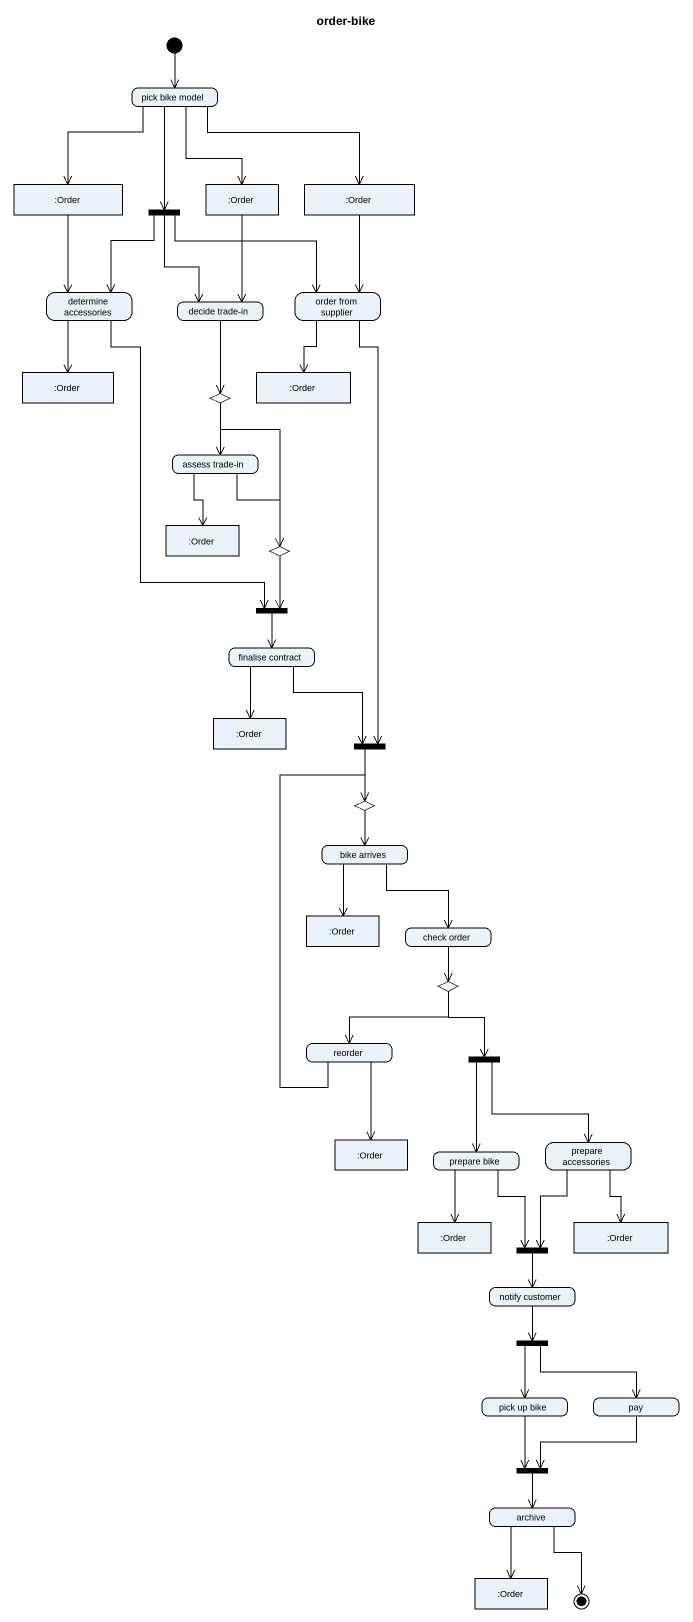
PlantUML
@startuml
title order-bike
hide empty description
state "pick bike model" as pick_bike_model
state ":Order" as Order <<object>>
state fork1 <<fork>>
state ":Order" as Order_2 <<object>>
state ":Order" as Order_3 <<object>>
state "determine accessories" as determine_accessories
state "decide trade-in" as decide_trade_in
state "order from supplier" as order_from_supplier
state ":Order" as Order_4 <<object>>
state choice1 <<choice>>
state ":Order" as Order_5 <<object>>
state "assess trade-in" as assess_trade_in
state ":Order" as Order_6 <<object>>
state choice2 <<choice>>
state fork2 <<join>>
state "finalise contract" as finalise_contract
state ":Order" as Order_7 <<object>>
state fork3 <<join>>
state choice3 <<choice>>
state "bike arrives" as bike_arrives
state ":Order" as Order_8 <<object>>
state "check order" as check_order
state choice4 <<choice>>
state reorder
state fork4 <<fork>>
state ":Order" as Order_9 <<object>>
state "prepare bike" as prepare_bike
state "prepare accessories" as prepare_accessories
state ":Order" as Order_10 <<object>>
state fork5 <<join>>
state ":Order" as Order_11 <<object>>
state "notify customer" as notify_customer
state fork6 <<fork>>
state "pick up bike" as pick_up_bike
state pay
state fork7 <<join>>
state archive
state ":Order" as Order_12 <<object>>
[*] --> pick_bike_model
pick_bike_model --> Order
pick_bike_model --> fork1
pick_bike_model --> Order_2
pick_bike_model -right-> Order_3
Order --> determine_accessories
fork1 --> determine_accessories
fork1 --> decide_trade_in
fork1 -right-> order_from_supplier
Order_2 --> decide_trade_in
Order_3 --> order_from_supplier
determine_accessories --> Order_4
determine_accessories --> fork2
decide_trade_in --> choice1
order_from_supplier --> Order_5
order_from_supplier --> fork3
choice1 --> assess_trade_in
choice1 --> choice2
assess_trade_in --> Order_6
assess_trade_in --> choice2
choice2 --> fork2
fork2 --> finalise_contract
finalise_contract --> Order_7
finalise_contract --> fork3
fork3 --> choice3
choice3 --> bike_arrives
bike_arrives --> Order_8
bike_arrives --> check_order
check_order --> choice4
choice4 --> reorder
choice4 --> fork4
reorder -up-> choice3
reorder --> Order_9
fork4 --> prepare_bike
fork4 --> prepare_accessories
prepare_bike --> Order_10
prepare_bike --> fork5
prepare_accessories --> fork5
prepare_accessories --> Order_11
fork5 --> notify_customer
notify_customer --> fork6
fork6 --> pick_up_bike
fork6 --> pay
pick_up_bike --> fork7
pay --> fork7
fork7 --> archive
archive --> Order_12
archive --> [*]
@enduml
